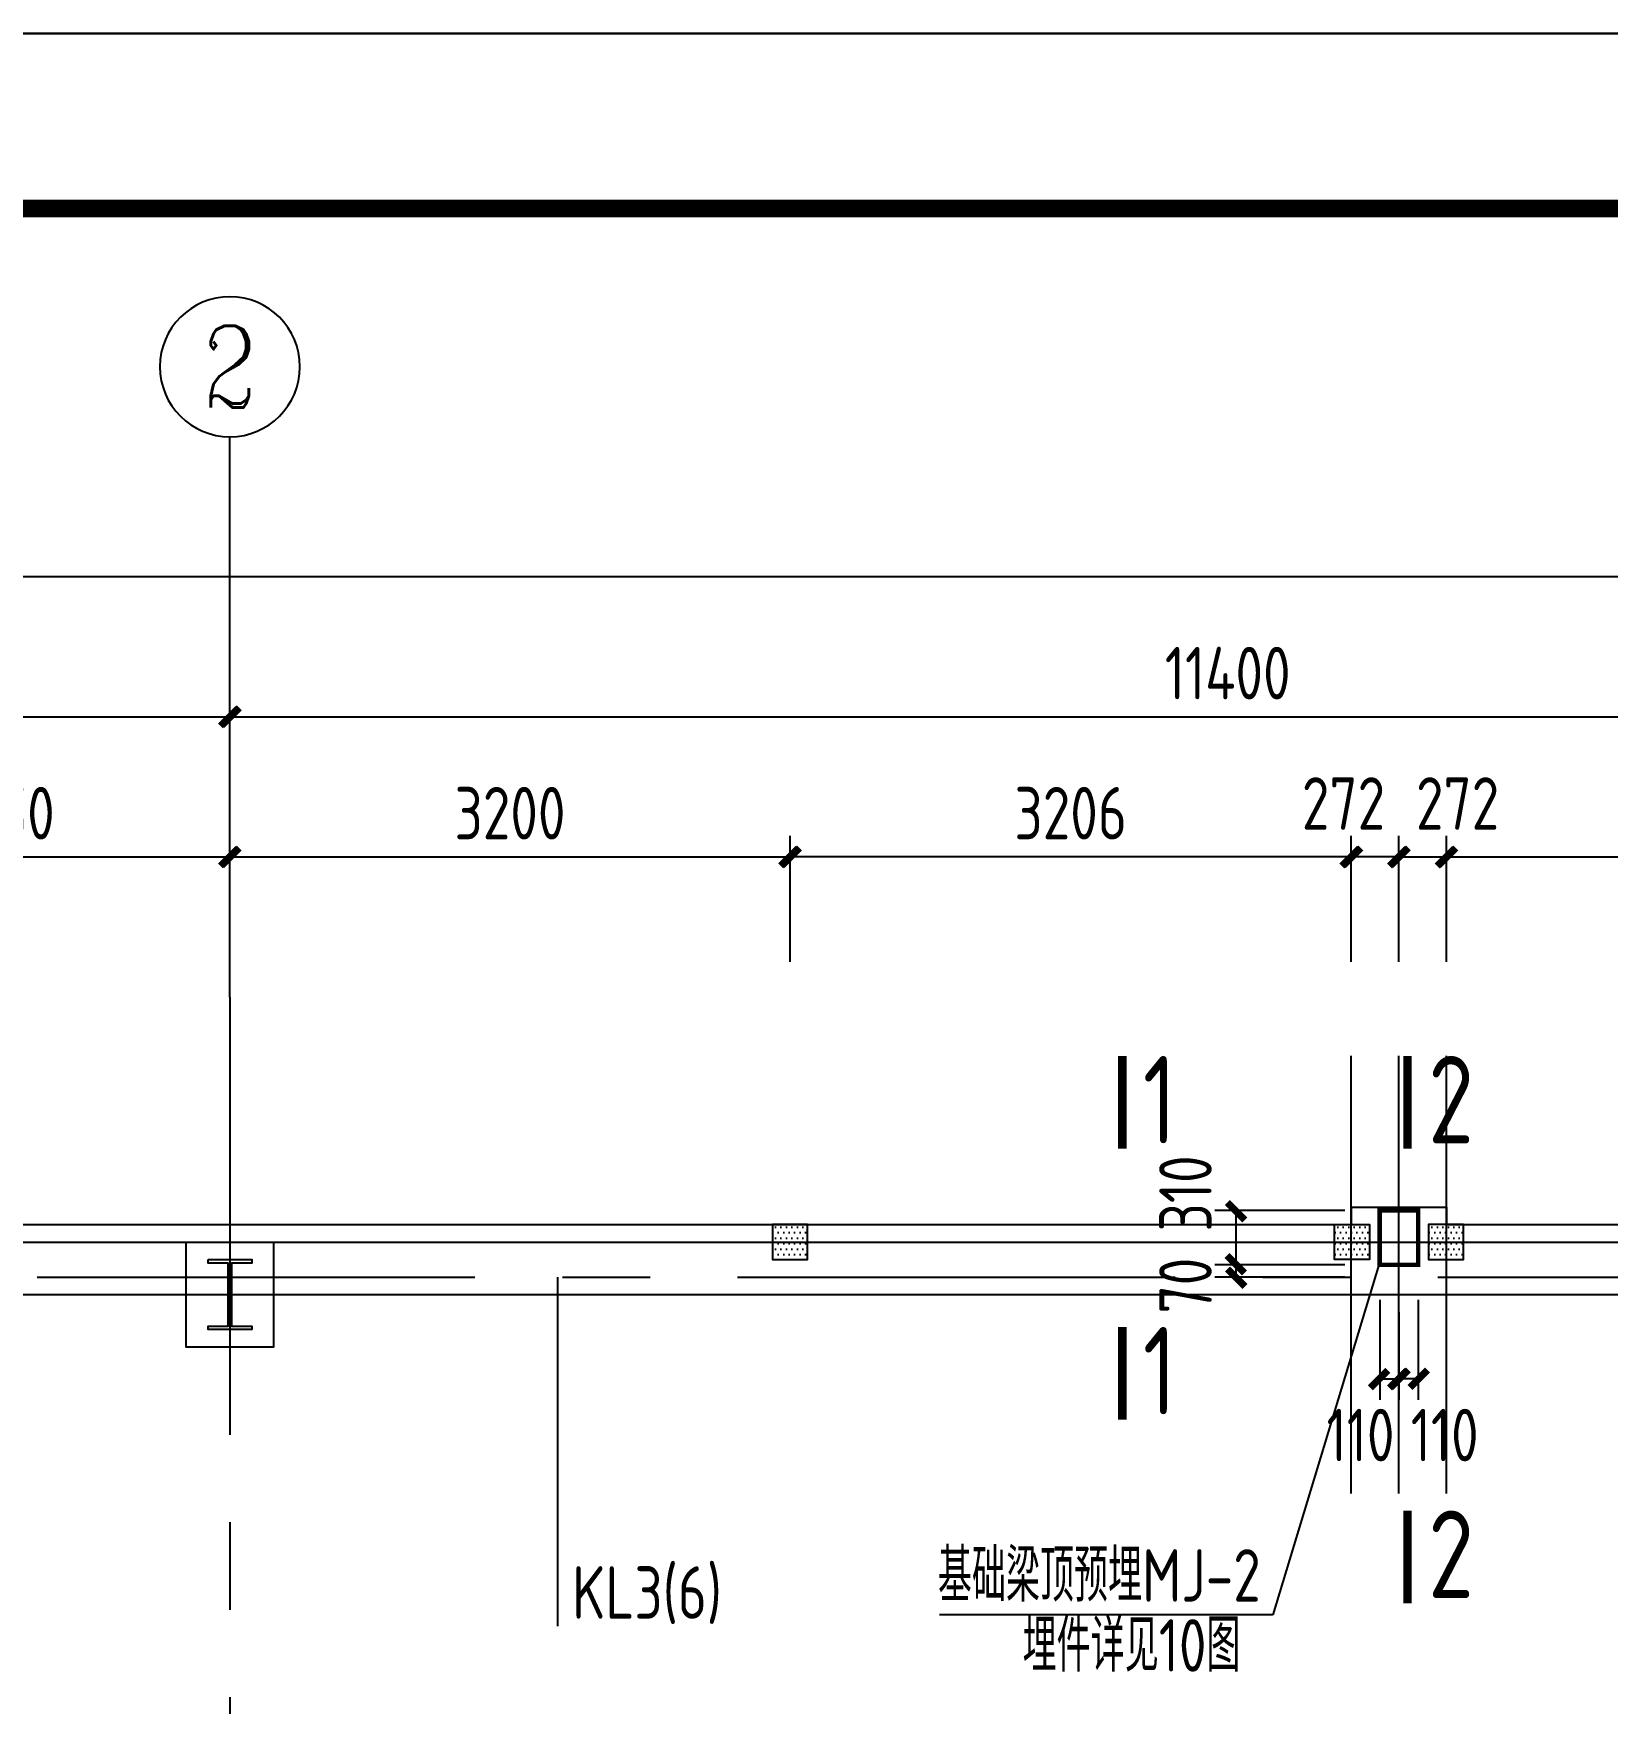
# Model space of a CAD drawing. Header units: millimetres. Extents: x 866309 to 879639, y 39442 to 44891.
# Drawn here: x 869599.6 to 869689.5, y 39947.2 to 40042.6 of the extents above; entities that cross this region are included whole.
import ezdxf
from ezdxf.enums import TextEntityAlignment as Align

# ---------------------------------------------------------------- set-up
doc = ezdxf.new("R2010")
doc.units = ezdxf.units.MM
doc.header["$LTSCALE"] = 1000
doc.header["$MEASUREMENT"] = 0
doc.linetypes.add('CENTER', pattern=[2, 1.25, -0.25, 0.25, -0.25])
doc.linetypes.add('DOTE', pattern=[2.42, 2, -0.2, 0.02, -0.2])
doc.layers.add('1', color=4, linetype='Continuous', lineweight=70)
for name, color, linetype in [('AXIS', 3, 'Continuous'), ('AXIS_TEXT', 7, 'Continuous'), ('DIM', 7, 'Continuous'), ('DOTE', 1, 'DOTE'), ('M_Prof', 2, 'Continuous'), ('PUB_DIM', 3, 'Continuous'), ('尺寸标注', 7, 'Continuous'), ('层14', 2, 'Continuous'), ('标注', 7, 'Continuous'), ('梁', 4, 'Continuous'), ('梁集中标注', 2, 'Continuous')]:
    doc.layers.add(name, color=color, linetype=linetype)
doc.styles.add('_TCH_AXIS', font='COMPLEX', dxfattribs={"bigfont": 'GBCBIG'})
doc.styles.add('COMPLEX', font='COMPLEX')
doc.styles.add('GBHZ', font='gbenor.shx', dxfattribs={"width": 0.9, "bigfont": 'gbcbig.shx'})
doc.dimstyles.new('Y100', dxfattribs={"dimscale": 0, "dimtxt": 3, "dimasz": 0.01, "dimexe": 1.2, "dimexo": 2, "dimgap": 1, "dimtad": 1, "dimdec": 0, "dimlfac": 100, "dimzin": 0, "dimdsep": 46, "dimtxsty": 'GBHZ', "dimblk": 'DX', "dimcen": 0.09, "dimdle": 1, "dimclrd": 7, "dimclre": 7, "dimclrt": 7, "dimadec": 0, "dimazin": 0, "dimtfac": 1, "dimtdec": 0, "dimtix": 1, "dimtmove": 2, "dimatfit": 3, "dimldrblk": 'DX', "dimfxl": 0, "dimtolj": 1, "dimtzin": 0, "dimarcsym": 0})

# ---------------------------------------------------------------- blocks, each defined once
blk = doc.blocks.new('_AXISO')
blk.add_circle((0, 0), 0.5)
at = {"layer": 'AXIS_TEXT', "style": 'COMPLEX', "width": 1.041667}
blk.add_attdef('A', text='', height=0.56, dxfattribs=at).set_placement((-0.25, -0.28), (0.25, -0.28), align=Align.FIT)
blk = doc.blocks.new('DX')
at = {"color": 0, "linetype": 'ByBlock', "const_width": 40}
blk.add_lwpolyline([(-53.8, -51.2), (46.2, 48.8)], dxfattribs=at)
blk = doc.blocks.new('*D1648')
at = {"layer": 'Defpoints', "color": 0, "transparency": 16777216}
for p in [(869610.804, 40003.586), (869495.804, 39987.586), (869610.804, 39987.586)]:
    blk.add_point(p, dxfattribs=at)
at = {"layer": 'dim', "color": 7, "lineweight": -2, "transparency": 16777216}
for p, q in [((869495.804, 39989.586), (869495.804, 40004.786)), ((869610.804, 39989.586), (869610.804, 40004.786)), ((869495.814, 40003.586), (869610.794, 40003.586))]:
    blk.add_line(p, q, dxfattribs=at)
at = {"layer": 'dim', "color": 7, "lineweight": -2, "transparency": 16777216, "xscale": 0.01, "yscale": 0.01, "zscale": 0.01, "rotation": 180}
blk.add_blockref('DX', (869495.804, 40003.586), dxfattribs=at)
at = {"layer": 'dim', "color": 7, "lineweight": -2, "transparency": 16777216, "xscale": 0.01, "yscale": 0.01, "zscale": 0.01}
blk.add_blockref('DX', (869610.804, 40003.586), dxfattribs=at)
at = {"layer": 'dim', "color": 7, "transparency": 16777216, "insert": (869553.304, 40006.086), "char_height": 3, "attachment_point": 5, "style": 'GBHZ'}
blk.add_mtext('\\A1;11500', dxfattribs=at)
blk = doc.blocks.new('*D1649')
at = {"layer": 'Defpoints', "color": 0, "transparency": 16777216}
for p in [(869724.804, 40003.586), (869610.804, 39987.586), (869724.804, 39987.586)]:
    blk.add_point(p, dxfattribs=at)
at = {"layer": 'dim', "color": 7, "lineweight": -2, "transparency": 16777216}
for p, q in [((869610.804, 39989.586), (869610.804, 40004.786)), ((869724.804, 39989.586), (869724.804, 40004.786)), ((869610.814, 40003.586), (869724.794, 40003.586))]:
    blk.add_line(p, q, dxfattribs=at)
at = {"layer": 'dim', "color": 7, "lineweight": -2, "transparency": 16777216, "xscale": 0.01, "yscale": 0.01, "zscale": 0.01, "rotation": 180}
blk.add_blockref('DX', (869610.804, 40003.586), dxfattribs=at)
at = {"layer": 'dim', "color": 7, "lineweight": -2, "transparency": 16777216, "xscale": 0.01, "yscale": 0.01, "zscale": 0.01}
blk.add_blockref('DX', (869724.804, 40003.586), dxfattribs=at)
at = {"layer": 'dim', "color": 7, "transparency": 16777216, "insert": (869667.804, 40006.086), "char_height": 3, "attachment_point": 5, "style": 'GBHZ'}
blk.add_mtext('\\A1;11400', dxfattribs=at)
blk = doc.blocks.new('*D1654')
at = {"layer": 'Defpoints', "color": 0, "transparency": 16777216}
for p in [(869495.804, 40011.586), (869495.804, 39987.586), (869965.804, 39987.586)]:
    blk.add_point(p, dxfattribs=at)
at = {"layer": 'dim', "color": 7, "lineweight": -2, "transparency": 16777216}
for p, q in [((869495.804, 39989.586), (869495.804, 40012.786)), ((869965.804, 39989.586), (869965.804, 40012.786)), ((869965.794, 40011.586), (869495.814, 40011.586))]:
    blk.add_line(p, q, dxfattribs=at)
at = {"layer": 'dim', "color": 7, "lineweight": -2, "transparency": 16777216, "xscale": 0.01, "yscale": 0.01, "zscale": 0.01, "rotation": 180}
blk.add_blockref('DX', (869495.804, 40011.586), dxfattribs=at)
at = {"layer": 'dim', "color": 7, "lineweight": -2, "transparency": 16777216, "xscale": 0.01, "yscale": 0.01, "zscale": 0.01}
blk.add_blockref('DX', (869965.804, 40011.586), dxfattribs=at)
at = {"layer": 'dim', "color": 7, "transparency": 16777216, "insert": (869730.804, 40014.086), "char_height": 3, "attachment_point": 5, "style": 'GBHZ'}
blk.add_mtext('\\A1;47000', dxfattribs=at)
blk = doc.blocks.new('*D4740')
at = {"layer": 'Defpoints', "color": 0, "transparency": 16777216}
for p in [(869642.804, 39995.586), (869610.804, 39987.586), (869642.804, 39987.586)]:
    blk.add_point(p, dxfattribs=at)
at = {"layer": '层14', "color": 7, "lineweight": -2, "transparency": 16777216}
for p, q in [((869610.804, 39989.586), (869610.804, 39996.786)), ((869642.804, 39989.586), (869642.804, 39996.786)), ((869610.814, 39995.586), (869642.794, 39995.586))]:
    blk.add_line(p, q, dxfattribs=at)
at = {"layer": '层14', "color": 7, "lineweight": -2, "transparency": 16777216, "xscale": 0.01, "yscale": 0.01, "zscale": 0.01, "rotation": 180}
blk.add_blockref('DX', (869610.804, 39995.586), dxfattribs=at)
at = {"layer": '层14', "color": 7, "lineweight": -2, "transparency": 16777216, "xscale": 0.01, "yscale": 0.01, "zscale": 0.01}
blk.add_blockref('DX', (869642.804, 39995.586), dxfattribs=at)
at = {"layer": '层14', "color": 7, "transparency": 16777216, "insert": (869626.804, 39998.086), "char_height": 3, "attachment_point": 5, "style": 'GBHZ'}
blk.add_mtext('\\A1;3200', dxfattribs=at)
blk = doc.blocks.new('*D4741')
at = {"layer": 'Defpoints', "color": 0, "transparency": 16777216}
for p in [(869680.304, 39995.586), (869677.584, 39987.586), (869680.304, 39987.586)]:
    blk.add_point(p, dxfattribs=at)
at = {"layer": '层14', "color": 7, "lineweight": -2, "transparency": 16777216}
for p, q in [((869677.584, 39989.586), (869677.584, 39996.786)), ((869680.304, 39989.586), (869680.304, 39996.786)), ((869677.594, 39995.586), (869680.294, 39995.586))]:
    blk.add_line(p, q, dxfattribs=at)
at = {"layer": '层14', "color": 7, "lineweight": -2, "transparency": 16777216, "xscale": 0.01, "yscale": 0.01, "zscale": 0.01, "rotation": 180}
blk.add_blockref('DX', (869677.584, 39995.586), dxfattribs=at)
at = {"layer": '层14', "color": 7, "lineweight": -2, "transparency": 16777216, "xscale": 0.01, "yscale": 0.01, "zscale": 0.01}
blk.add_blockref('DX', (869680.304, 39995.586), dxfattribs=at)
at = {"layer": '层14', "color": 7, "transparency": 16777216, "insert": (869680.933, 39998.639), "char_height": 3, "attachment_point": 5, "style": 'GBHZ'}
blk.add_mtext('\\A1;272', dxfattribs=at)
blk = doc.blocks.new('*D4742')
at = {"layer": 'Defpoints', "color": 0, "transparency": 16777216}
for p in [(869724.804, 39995.586), (869680.304, 39987.586), (869724.804, 39987.586)]:
    blk.add_point(p, dxfattribs=at)
at = {"layer": '层14', "color": 7, "lineweight": -2, "transparency": 16777216}
for p, q in [((869680.304, 39989.586), (869680.304, 39996.786)), ((869724.804, 39989.586), (869724.804, 39996.786)), ((869680.314, 39995.586), (869724.794, 39995.586))]:
    blk.add_line(p, q, dxfattribs=at)
at = {"layer": '层14', "color": 7, "lineweight": -2, "transparency": 16777216, "xscale": 0.01, "yscale": 0.01, "zscale": 0.01, "rotation": 180}
blk.add_blockref('DX', (869680.304, 39995.586), dxfattribs=at)
at = {"layer": '层14', "color": 7, "lineweight": -2, "transparency": 16777216, "xscale": 0.01, "yscale": 0.01, "zscale": 0.01}
blk.add_blockref('DX', (869724.804, 39995.586), dxfattribs=at)
at = {"layer": '层14', "color": 7, "transparency": 16777216, "insert": (869702.554, 39998.086), "char_height": 3, "attachment_point": 5, "style": 'GBHZ'}
blk.add_mtext('\\A1;4450', dxfattribs=at)
blk = doc.blocks.new('*D4869')
at = {"layer": 'Defpoints', "color": 0, "transparency": 16777216}
for p in [(869674.864, 39995.586), (869674.864, 39987.586), (869677.584, 39987.586)]:
    blk.add_point(p, dxfattribs=at)
at = {"layer": '层14', "color": 7, "lineweight": -2, "transparency": 16777216}
for p, q in [((869674.864, 39989.586), (869674.864, 39996.786)), ((869677.584, 39989.586), (869677.584, 39996.786)), ((869677.574, 39995.586), (869674.874, 39995.586))]:
    blk.add_line(p, q, dxfattribs=at)
at = {"layer": '层14', "color": 7, "lineweight": -2, "transparency": 16777216, "xscale": 0.01, "yscale": 0.01, "zscale": 0.01, "rotation": 180}
blk.add_blockref('DX', (869674.864, 39995.586), dxfattribs=at)
at = {"layer": '层14', "color": 7, "lineweight": -2, "transparency": 16777216, "xscale": 0.01, "yscale": 0.01, "zscale": 0.01}
blk.add_blockref('DX', (869677.584, 39995.586), dxfattribs=at)
at = {"layer": '层14', "color": 7, "transparency": 16777216, "insert": (869674.415, 39998.639), "char_height": 3, "attachment_point": 5, "style": 'GBHZ'}
blk.add_mtext('\\A1;272', dxfattribs=at)
blk = doc.blocks.new('*D4870')
at = {"layer": 'Defpoints', "color": 0, "transparency": 16777216}
for p in [(869642.804, 39995.586), (869642.804, 39987.586), (869674.864, 39987.586)]:
    blk.add_point(p, dxfattribs=at)
at = {"layer": '层14', "color": 7, "lineweight": -2, "transparency": 16777216}
for p, q in [((869642.804, 39989.586), (869642.804, 39996.786)), ((869674.864, 39989.586), (869674.864, 39996.786)), ((869674.854, 39995.586), (869642.814, 39995.586))]:
    blk.add_line(p, q, dxfattribs=at)
at = {"layer": '层14', "color": 7, "lineweight": -2, "transparency": 16777216, "xscale": 0.01, "yscale": 0.01, "zscale": 0.01, "rotation": 180}
blk.add_blockref('DX', (869642.804, 39995.586), dxfattribs=at)
at = {"layer": '层14', "color": 7, "lineweight": -2, "transparency": 16777216, "xscale": 0.01, "yscale": 0.01, "zscale": 0.01}
blk.add_blockref('DX', (869674.864, 39995.586), dxfattribs=at)
at = {"layer": '层14', "color": 7, "transparency": 16777216, "insert": (869658.834, 39998.086), "char_height": 3, "attachment_point": 5, "style": 'GBHZ'}
blk.add_mtext('\\A1;3206', dxfattribs=at)
blk = doc.blocks.new('*D4989')
at = {"layer": 'Defpoints', "color": 0, "transparency": 16777216}
for p in [(869610.804, 39995.586), (869584.304, 39987.586), (869610.804, 39987.586)]:
    blk.add_point(p, dxfattribs=at)
at = {"layer": '层14', "color": 7, "lineweight": -2, "transparency": 16777216}
for p, q in [((869584.304, 39989.586), (869584.304, 39996.786)), ((869610.804, 39989.586), (869610.804, 39996.786)), ((869584.314, 39995.586), (869610.794, 39995.586))]:
    blk.add_line(p, q, dxfattribs=at)
at = {"layer": '层14', "color": 7, "lineweight": -2, "transparency": 16777216, "xscale": 0.01, "yscale": 0.01, "zscale": 0.01, "rotation": 180}
blk.add_blockref('DX', (869584.304, 39995.586), dxfattribs=at)
at = {"layer": '层14', "color": 7, "lineweight": -2, "transparency": 16777216, "xscale": 0.01, "yscale": 0.01, "zscale": 0.01}
blk.add_blockref('DX', (869610.804, 39995.586), dxfattribs=at)
at = {"layer": '层14', "color": 7, "transparency": 16777216, "insert": (869597.554, 39998.086), "char_height": 3, "attachment_point": 5, "style": 'GBHZ'}
blk.add_mtext('\\A1;2650', dxfattribs=at)
blk = doc.blocks.new('*D5027')
at = {"layer": 'Defpoints', "color": 0, "transparency": 16777216}
for p in [(869677.584, 39971.586), (869678.684, 39972.286), (869677.584, 39965.77)]:
    blk.add_point(p, dxfattribs=at)
at = {"layer": '标注', "color": 7, "lineweight": -2, "transparency": 16777216}
for p, q in [((869678.684, 39970.286), (869678.684, 39964.57)), ((869677.584, 39969.586), (869677.584, 39964.57)), ((869677.574, 39965.77), (869677.564, 39965.77)), ((869678.684, 39965.77), (869677.584, 39965.77)), ((869678.694, 39965.77), (869678.704, 39965.77))]:
    blk.add_line(p, q, dxfattribs=at)
at = {"layer": '标注', "color": 7, "lineweight": -2, "transparency": 16777216, "xscale": 0.01, "yscale": 0.01, "zscale": 0.01}
blk.add_blockref('DX', (869677.584, 39965.77), dxfattribs=at)
at = {"layer": '标注', "color": 7, "lineweight": -2, "transparency": 16777216, "xscale": 0.01, "yscale": 0.01, "zscale": 0.01, "rotation": 180}
blk.add_blockref('DX', (869678.684, 39965.77), dxfattribs=at)
at = {"layer": '标注', "color": 7, "transparency": 16777216, "insert": (869680.197, 39962.564), "char_height": 3, "attachment_point": 5, "style": 'GBHZ'}
blk.add_mtext('\\A1;110', dxfattribs=at)
blk = doc.blocks.new('*D5028')
at = {"layer": 'Defpoints', "color": 0, "transparency": 16777216}
for p in [(869676.484, 39972.286), (869677.584, 39971.586), (869677.584, 39965.77)]:
    blk.add_point(p, dxfattribs=at)
at = {"layer": '标注', "color": 7, "lineweight": -2, "transparency": 16777216}
for p, q in [((869676.484, 39970.286), (869676.484, 39964.57)), ((869677.584, 39969.586), (869677.584, 39964.57)), ((869676.474, 39965.77), (869676.464, 39965.77)), ((869676.484, 39965.77), (869677.584, 39965.77)), ((869677.594, 39965.77), (869677.604, 39965.77))]:
    blk.add_line(p, q, dxfattribs=at)
at = {"layer": '标注', "color": 7, "lineweight": -2, "transparency": 16777216, "xscale": 0.01, "yscale": 0.01, "zscale": 0.01}
blk.add_blockref('DX', (869676.484, 39965.77), dxfattribs=at)
at = {"layer": '标注', "color": 7, "lineweight": -2, "transparency": 16777216, "xscale": 0.01, "yscale": 0.01, "zscale": 0.01, "rotation": 180}
blk.add_blockref('DX', (869677.584, 39965.77), dxfattribs=at)
at = {"layer": '标注', "color": 7, "transparency": 16777216, "insert": (869675.391, 39962.564), "char_height": 3, "attachment_point": 5, "style": 'GBHZ'}
blk.add_mtext('\\A1;110', dxfattribs=at)
blk = doc.blocks.new('*D5029')
at = {"layer": 'Defpoints', "color": 0, "transparency": 16777216}
for p in [(869676.484, 39975.386), (869668.275, 39972.286), (869676.484, 39972.286)]:
    blk.add_point(p, dxfattribs=at)
at = {"layer": '标注', "color": 7, "lineweight": -2, "transparency": 16777216}
for p, q in [((869674.484, 39975.386), (869667.075, 39975.386)), ((869668.275, 39975.376), (869668.275, 39972.296)), ((869674.484, 39972.286), (869667.075, 39972.286))]:
    blk.add_line(p, q, dxfattribs=at)
at = {"layer": '标注', "color": 7, "lineweight": -2, "transparency": 16777216, "xscale": 0.01, "yscale": 0.01, "zscale": 0.01}
for p, rotation in [((869668.275, 39975.386), 90), ((869668.275, 39972.286), 270)]:
    blk.add_blockref('DX', p, dxfattribs=dict(at, rotation=rotation))
at = {"layer": '标注', "color": 7, "transparency": 16777216, "insert": (869665.389, 39976.367), "char_height": 3, "attachment_point": 5, "rotation": 90, "style": 'GBHZ'}
blk.add_mtext('\\A1;310', dxfattribs=at)
blk = doc.blocks.new('*D5030')
at = {"layer": 'Defpoints', "color": 0, "transparency": 16777216}
for p in [(869668.275, 39971.586), (869676.484, 39972.286), (869676.494, 39971.586)]:
    blk.add_point(p, dxfattribs=at)
at = {"layer": '标注', "color": 7, "lineweight": -2, "transparency": 16777216}
for p, q in [((869674.484, 39972.286), (869667.075, 39972.286)), ((869674.494, 39971.586), (869667.075, 39971.586)), ((869668.275, 39972.296), (869668.275, 39972.306)), ((869668.275, 39972.286), (869668.275, 39971.586)), ((869668.275, 39971.576), (869668.275, 39971.566))]:
    blk.add_line(p, q, dxfattribs=at)
at = {"layer": '标注', "color": 7, "lineweight": -2, "transparency": 16777216, "xscale": 0.01, "yscale": 0.01, "zscale": 0.01}
for p, rotation in [((869668.275, 39972.286), 270), ((869668.275, 39971.586), 90)]:
    blk.add_blockref('DX', p, dxfattribs=dict(at, rotation=rotation))
at = {"layer": '标注', "color": 7, "transparency": 16777216, "insert": (869665.389, 39971.101), "char_height": 3, "attachment_point": 5, "rotation": 90, "style": 'GBHZ'}
blk.add_mtext('\\A1;70', dxfattribs=at)

msp = doc.modelspace()

# ---------------------------------------------------------------- hatches: boundary and pattern name
at = {"layer": '层14'}
h = msp.add_hatch(dxfattribs=at)
h.set_pattern_fill('DOTS', color=256, scale=5)
h.set_pattern_definition([(0, (-6, -449), (0.15625, 0.3125), [0, -0.3125])])
h.paths.add_polyline_path([(869643.804, 39972.586), (869641.804, 39972.586), (869641.804, 39974.586), (869643.804, 39974.586)])
h = msp.add_hatch(dxfattribs=at)
h.set_pattern_fill('DOTS', color=256, scale=5)
h.set_pattern_definition([(0, (95.5, -449), (0.15625, 0.3125), [0, -0.3125])])
h.paths.add_polyline_path([(869673.904, 39972.586), (869675.904, 39972.586), (869675.904, 39974.586), (869673.904, 39974.586)])
h = msp.add_hatch(dxfattribs=at)
h.set_pattern_fill('DOTS', color=256, scale=5)
h.set_pattern_definition([(0, (96.5, -449), (0.15625, 0.3125), [0, -0.3125])])
h.paths.add_polyline_path([(869681.264, 39972.586), (869679.264, 39972.586), (869679.264, 39974.586), (869681.264, 39974.586)])

# ---------------------------------------------------------------- linework, layer by layer
at = {"color": 0}
for p, q in [((870241.527, 40042.627), (869400.527, 40042.627)), ((869400.527, 40042.627), (870241.527, 40042.627))]:
    msp.add_line(p, q, dxfattribs=at)
at = {"color": 0, "const_width": 1}
msp.add_lwpolyline([(870231.527, 39458.627), (869425.527, 39458.627), (869425.527, 40032.627), (870231.527, 40032.627)], close=True, dxfattribs=at)
msp.add_lwpolyline([(869613.304, 39973.586), (869613.304, 39967.586), (869608.304, 39967.586), (869608.304, 39973.586)], close=True)
at = {"layer": '1', "color": 2, "const_width": 0.48}
for points in [[(869661.783, 39984.207), (869661.783, 39978.924)], [(869678.079, 39984.207), (869678.079, 39978.924)], [(869661.783, 39968.727), (869661.783, 39963.444)], [(869678.079, 39958.239), (869678.079, 39952.956)]]:
    msp.add_lwpolyline(points, dxfattribs=at)
at = {"layer": 'AXIS', "color": 0}
msp.add_line((869610.804, 39987.586), (869610.804, 40019.586), dxfattribs=at)
at = {"layer": 'DOTE', "linetype": 'CENTER', "ltscale": 0.02}
for p, q in [((869610.804, 39987.586), (869610.804, 39505.586)), ((869674.864, 39959.22), (869674.864, 39987.586)), ((869677.584, 39959.22), (869677.584, 39987.586)), ((869680.304, 39959.22), (869680.304, 39987.586)), ((869479.804, 39971.586), (869981.804, 39971.586))]:
    msp.add_line(p, q, dxfattribs=at)
at = {"layer": 'M_Prof'}
msp.add_lwpolyline([(869609.554, 39972.586), (869612.054, 39972.586), (869612.054, 39972.386), (869610.894, 39972.386), (869610.894, 39968.786), (869612.054, 39968.786), (869612.054, 39968.586), (869609.554, 39968.586), (869609.554, 39968.786), (869610.714, 39968.786), (869610.714, 39972.386), (869609.554, 39972.386)], close=True, dxfattribs=at)
at = {"layer": '尺寸标注', "color": 6, "linetype": 'ByBlock', "const_width": 0.25}
msp.add_lwpolyline([(869678.684, 39975.386), (869676.484, 39975.386), (869676.484, 39972.286), (869678.684, 39972.286), (869678.684, 39975.386)], dxfattribs=at)
at = {"layer": '层14'}
for points in [[(869643.804, 39974.586), (869641.804, 39974.586), (869641.804, 39972.586), (869643.804, 39972.586)], [(869673.904, 39974.586), (869675.904, 39974.586), (869675.904, 39972.586), (869673.904, 39972.586)], [(869681.264, 39974.586), (869679.264, 39974.586), (869679.264, 39972.586), (869681.264, 39972.586)]]:
    msp.add_lwpolyline(points, close=True, dxfattribs=at)
at = {"layer": '标注'}
for p, q in [((869676.454, 39972.336), (869670.389, 39952.29)), ((869670.389, 39952.29), (869651.342, 39952.29))]:
    msp.add_line(p, q, dxfattribs=at)
at = {"layer": '梁'}
for p, q in [((869674.864, 39975.586), (869674.864, 39974.586)), ((869674.864, 39975.586), (869680.304, 39975.586)), ((869680.304, 39975.586), (869680.304, 39974.586)), ((869583.804, 39974.586), (869674.864, 39974.586)), ((869680.304, 39974.586), (869728.804, 39974.586)), ((869499.804, 39973.586), (869722.304, 39973.586)), ((869499.804, 39970.586), (869722.304, 39970.586))]:
    msp.add_line(p, q, dxfattribs=at)
at = {"layer": '梁集中标注'}
msp.add_line((869629.527, 39971.586), (869629.527, 39951.642), dxfattribs=at)

# ---------------------------------------------------------------- block references
at = {"layer": 'AXIS', "color": 0}
ref = msp.add_blockref('_AXISO', (869610.804, 40023.586), dxfattribs=dict(at, xscale=-8, yscale=8, zscale=8, rotation=180))
ref.add_attrib('A', '2', dxfattribs={"layer": 'AXIS_TEXT', "color": 0, "height": 4.659, "style": '_TCH_AXIS'}).set_placement((869609.251, 40021.256), (869612.357, 40021.256), align=Align.FIT)

# ---------------------------------------------------------------- texts
at = {"layer": 'PUB_DIM', "style": 'GBHZ', "width": 0.9}
for s, p in [('1', (869662.955, 39979.219)), ('2', (869679.251, 39979.219)), ('1', (869662.955, 39963.739)), ('2', (869679.251, 39953.251))]:
    msp.add_text(s, height=5, dxfattribs=at).set_placement(p)
at = {"layer": '梁集中标注', "style": 'GBHZ', "width": 0.9}
for s, p in [('基础梁顶预埋MJ-2', (869651.249, 39953.047)), ('KL3(6)', (869630.354, 39952.069)), ('埋件详见10图', (869656.088, 39949.049))]:
    msp.add_text(s, height=3, dxfattribs=at).set_placement(p)

# ---------------------------------------------------------------- dimensions: what is measured, and where the dimension line sits
at = {"layer": 'dim'}
for base, p1, p2, picture, middle in [((869495.804, 40011.586), (869965.804, 39987.586), (869495.804, 39987.586), '*D1654', (869730.804, 40014.086)), ((869610.804, 40003.586), (869495.804, 39987.586), (869610.804, 39987.586), '*D1648', (869553.304, 40006.086)), ((869724.804, 40003.586), (869610.804, 39987.586), (869724.804, 39987.586), '*D1649', (869667.804, 40006.086))]:
    dim = msp.add_linear_dim(base=base, p1=p1, p2=p2, dimstyle='Y100', override={"dimscale": 1}, dxfattribs=at)
    dim.commit()
    dim.dimension.update_dxf_attribs({"geometry": picture, "text_midpoint": middle})
at = {"layer": '层14'}
dim = msp.add_linear_dim(base=(869674.864, 39995.586), p1=(869677.584, 39987.586), p2=(869674.864, 39987.586), angle=180, dimstyle='Y100', override={"dimscale": 1, "dimfxl": 2}, dxfattribs=at)
dim.commit()
dim.dimension.update_dxf_attribs({"geometry": '*D4869', "text_midpoint": (869674.415, 39998.639), "dimtype": 160})
dim = msp.add_linear_dim(base=(869680.304, 39995.586), p1=(869677.584, 39987.586), p2=(869680.304, 39987.586), dimstyle='Y100', override={"dimscale": 1, "dimfxl": 2}, dxfattribs=at)
dim.commit()
dim.dimension.update_dxf_attribs({"geometry": '*D4741', "text_midpoint": (869680.933, 39998.639), "dimtype": 160})
for base, p1, p2, picture, middle in [((869610.804, 39995.586), (869584.304, 39987.586), (869610.804, 39987.586), '*D4989', (869597.554, 39998.086)), ((869642.804, 39995.586), (869610.804, 39987.586), (869642.804, 39987.586), '*D4740', (869626.804, 39998.086)), ((869724.804, 39995.586), (869680.304, 39987.586), (869724.804, 39987.586), '*D4742', (869702.554, 39998.086))]:
    dim = msp.add_linear_dim(base=base, p1=p1, p2=p2, dimstyle='Y100', override={"dimscale": 1, "dimfxl": 2}, dxfattribs=at)
    dim.commit()
    dim.dimension.update_dxf_attribs({"geometry": picture, "text_midpoint": middle})
dim = msp.add_linear_dim(base=(869642.804, 39995.586), p1=(869674.864, 39987.586), p2=(869642.804, 39987.586), angle=180, dimstyle='Y100', override={"dimscale": 1, "dimfxl": 2}, dxfattribs=at)
dim.commit()
dim.dimension.update_dxf_attribs({"geometry": '*D4870', "text_midpoint": (869658.834, 39998.086)})
at = {"layer": '标注'}
for base, p1, p2, angle, picture, middle in [((869668.275, 39972.286), (869676.484, 39975.386), (869676.484, 39972.286), 270, '*D5029', (869665.389, 39976.367)), ((869668.275, 39971.586), (869676.484, 39972.286), (869676.494, 39971.586), 270, '*D5030', (869665.389, 39971.101)), ((869677.584, 39965.77), (869678.684, 39972.286), (869677.584, 39971.586), 180, '*D5027', (869680.197, 39962.564))]:
    dim = msp.add_linear_dim(base=base, p1=p1, p2=p2, angle=angle, dimstyle='Y100', override={"dimscale": 1, "dimfxl": 2}, dxfattribs=at)
    dim.commit()
    dim.dimension.update_dxf_attribs({"geometry": picture, "text_midpoint": middle, "dimtype": 160})
dim = msp.add_linear_dim(base=(869677.584, 39965.77), p1=(869676.484, 39972.286), p2=(869677.584, 39971.586), dimstyle='Y100', override={"dimscale": 1, "dimfxl": 2}, dxfattribs=at)
dim.commit()
dim.dimension.update_dxf_attribs({"geometry": '*D5028', "text_midpoint": (869675.391, 39962.564), "dimtype": 160})

doc.saveas('drawing.dxf')
